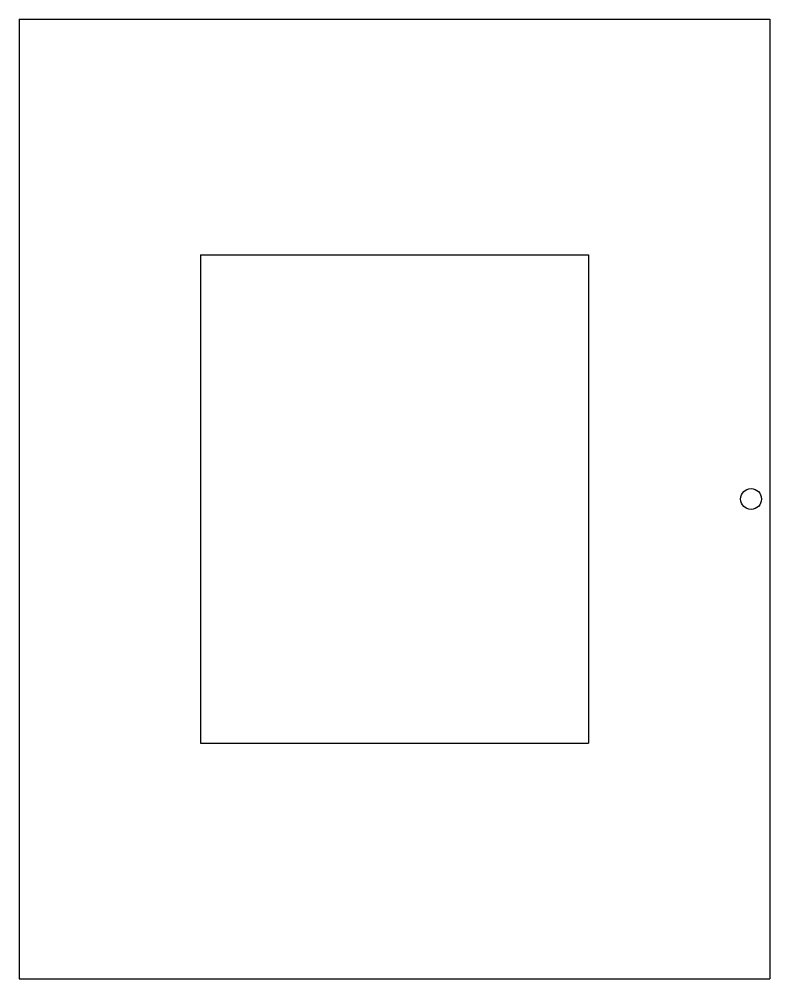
# Model space of a CAD drawing. Header units: millimetres. Extents: x 0 to 180, y -230 to 0.
import ezdxf

# ---------------------------------------------------------------- set-up
doc = ezdxf.new("R2010")
doc.units = ezdxf.units.MM

msp = doc.modelspace()

# ---------------------------------------------------------------- linework, layer by layer
at = {"color": 7, "linetype": 'Continuous', "lineweight": 25}
for p, q in [((0, 0), (0, -230)), ((0, 0), (180, 0)), ((180, 0), (180, -230)), ((43.5, -56.5), (136.5, -56.5)), ((43.5, -56.5), (43.5, -173.5)), ((136.5, -56.5), (136.5, -173.5)), ((43.5, -173.5), (136.5, -173.5)), ((0, -230), (180, -230))]:
    msp.add_line(p, q, dxfattribs=at)
msp.add_circle((175.5, -115), 2.5, dxfattribs=at)

doc.saveas('drawing.dxf')
